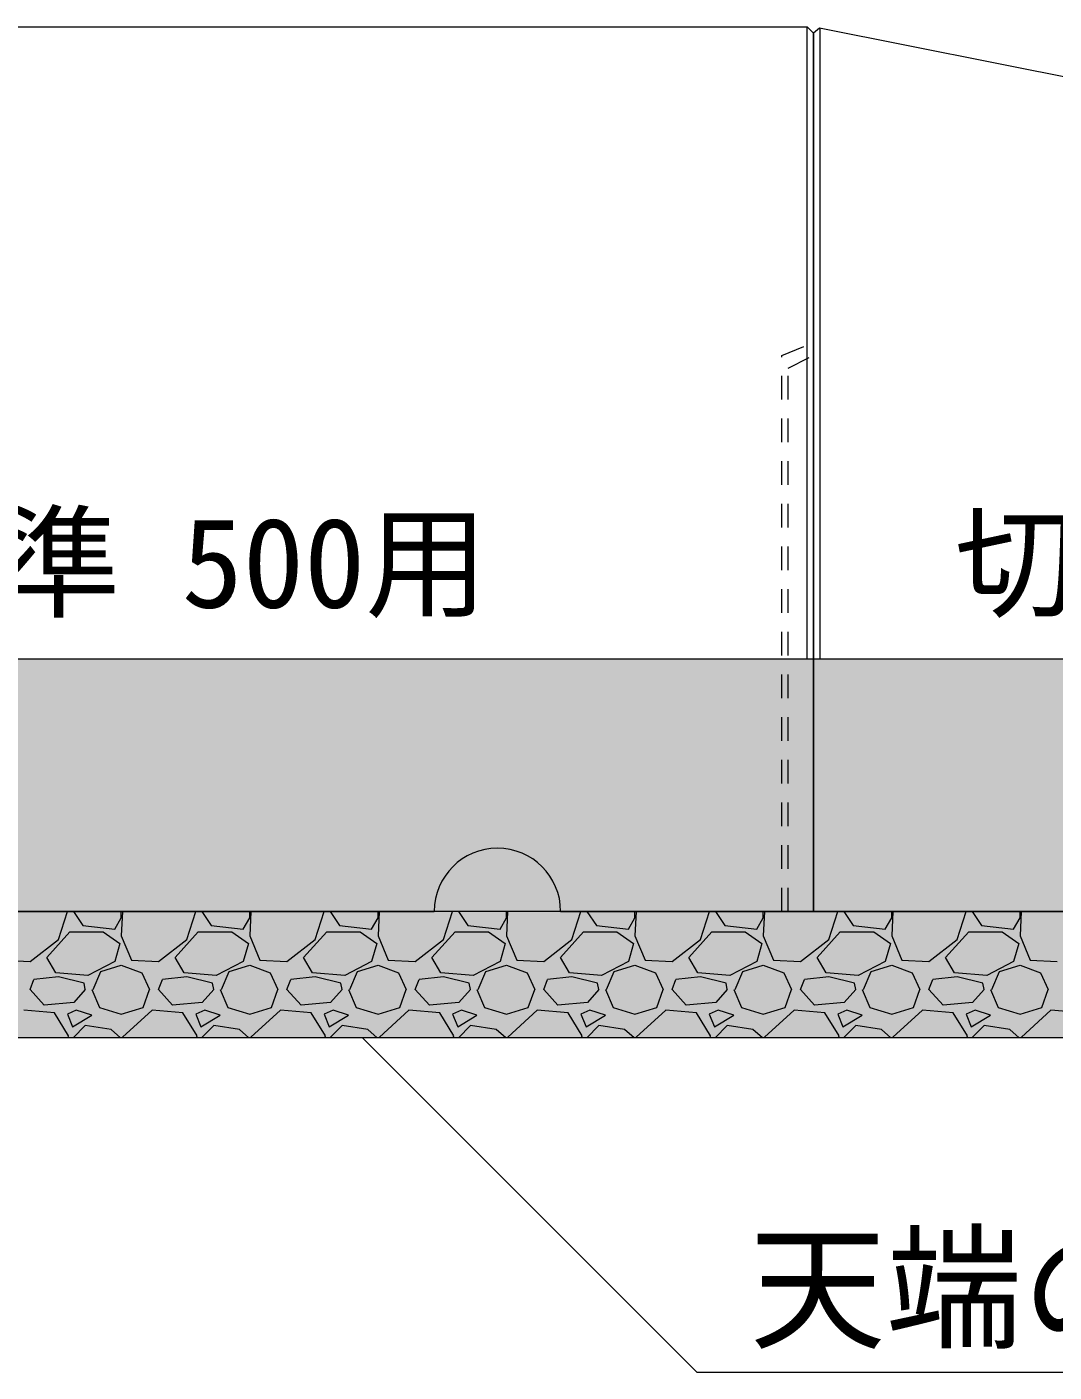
# Model space of a CAD drawing. Units: millimetres at full size; details may follow other scales. Extents: x 284 to 11284, y 191 to 9444.
# Drawn here: x 7132 to 7620, y 6013 to 6652 of the extents above; entities that cross this region are included whole.
import ezdxf
from ezdxf.enums import TextEntityAlignment as Align

# ---------------------------------------------------------------- set-up
doc = ezdxf.new("R2010")
doc.units = ezdxf.units.MM
doc.header["$LTSCALE"] = 15
doc.linetypes.add('USER2', pattern=[1.35, 0.75, -0.6])
for name, color, linetype, lineweight in [('0_2', 7, 'Continuous', 20), ('_0-0_', 7, 'Continuous', 13), ('寸法線', 7, 'Continuous', 9), ('本体', 2, 'Continuous', 20), ('ﾊｯﾁﾝｸﾞ', 7, 'Continuous', 5)]:
    doc.layers.add(name, color=color, linetype=linetype, lineweight=lineweight)
doc.styles.add('ＭＳ ゴシック', font='')
doc.styles.get('ＭＳ ゴシック').set_extended_font_data('MS Gothic')

# ---------------------------------------------------------------- blocks, each defined once
blk = doc.blocks.new('filled_arrow')
at = {"color": 0, "linetype": 'Continuous', "lineweight": -2}
blk.add_solid([(7.5, 1.25), (0, 0), (7.5, -1.25)], dxfattribs=at)

msp = doc.modelspace()

# ---------------------------------------------------------------- hatches: boundary and pattern name
at = {"layer": 'ﾊｯﾁﾝｸﾞ'}
msp.add_hatch(color=8, dxfattribs=at).paths.add_polyline_path([(6798.93, 6351.95), (6798.93, 6171.95), (9412.84, 6171.95), (9412.84, 6351.95)])

# ---------------------------------------------------------------- linework, layer by layer
at = {"layer": '0_2', "linetype": 'USER2'}
msp.add_line((6798.93, 6351.95), (9412.84, 6351.95), dxfattribs=at)
at = {"layer": '0_2'}
for p, q in [((9412.84, 6231.95), (6798.93, 6231.95)), ((9412.84, 6171.95), (6798.93, 6171.95))]:
    msp.add_line(p, q, dxfattribs=at)
at = {"layer": '寸法線'}
msp.add_lwpolyline([(7291.79, 6171.95), (7450.57, 6013.17), (9120.75, 6013.17)], dxfattribs=at)
at = {"layer": '本体'}
for p, q in [((6908.89, 6651.95), (7502.89, 6651.95)), ((7505.89, 6648.95), (7502.89, 6651.95)), ((7508.83, 6651.36), (7505.89, 6648.95)), ((8102.94, 6532.54), (7508.83, 6651.36)), ((7505.89, 6648.95), (7505.89, 6231.95)), ((7505.89, 6231.95), (7505.89, 6648.95)), ((7085.89, 6231.95), (7325.89, 6231.95)), ((7385.88, 6231.95), (7505.89, 6231.95)), ((7505.89, 6231.95), (7643.89, 6231.95)), ((7517.89, 6231.95), (7565.89, 6231.95))]:
    msp.add_line(p, q, dxfattribs=at)
at = {"layer": '本体', "lineweight": 5}
for p, q in [((7502.89, 6351.95), (7502.89, 6651.95)), ((7508.89, 6651.35), (7508.89, 6351.95))]:
    msp.add_line(p, q, dxfattribs=at)
at = {"layer": '本体', "linetype": 'USER2', "lineweight": 9}
for p, q in [((7490.89, 6495.95), (7505.89, 6501.95)), ((7490.89, 6231.95), (7490.89, 6495.95)), ((7493.89, 6489.95), (7505.89, 6495.95)), ((7493.89, 6231.95), (7493.89, 6489.95))]:
    msp.add_line(p, q, dxfattribs=at)
at = {"layer": '本体', "lineweight": 15}
for p, q in [((6905.89, 6351.95), (7505.89, 6351.95)), ((7505.89, 6351.95), (8105.89, 6351.95))]:
    msp.add_line(p, q, dxfattribs=at)
msp.add_arc((7355.89, 6231.95), 30, 0, 180, dxfattribs=at)
at = {"layer": 'ﾊｯﾁﾝｸﾞ'}
for p, q in [((7147.43, 6218.57), (7151.71, 6231.95)), ((7154.56, 6231.95), (7159.01, 6225.28)), ((7174.25, 6223.45), (7177.3, 6228.93)), ((7177.85, 6231.95), (7177.3, 6220.4)), ((7177.3, 6228.93), (7177.3, 6231.95)), ((7208.39, 6218.57), (7212.67, 6231.95)), ((7215.52, 6231.95), (7219.97, 6225.28)), ((7235.21, 6223.45), (7238.26, 6228.93)), ((7238.81, 6231.95), (7238.26, 6220.4)), ((7238.26, 6228.93), (7238.26, 6231.95)), ((7269.35, 6218.57), (7273.63, 6231.95)), ((7276.48, 6231.95), (7280.93, 6225.28)), ((7296.17, 6223.45), (7299.22, 6228.93)), ((7299.77, 6231.95), (7299.22, 6220.4)), ((7299.22, 6228.93), (7299.22, 6231.95)), ((7330.31, 6218.57), (7334.59, 6231.95)), ((7337.44, 6231.95), (7341.89, 6225.28)), ((7357.13, 6223.45), (7360.18, 6228.93)), ((7360.73, 6231.95), (7360.18, 6220.4)), ((7360.18, 6228.93), (7360.18, 6231.95)), ((7391.27, 6218.57), (7395.55, 6231.95)), ((7398.4, 6231.95), (7402.85, 6225.28)), ((7418.09, 6223.45), (7421.14, 6228.93)), ((7421.69, 6231.95), (7421.14, 6220.4)), ((7421.14, 6228.93), (7421.14, 6231.95)), ((7452.23, 6218.57), (7456.51, 6231.95)), ((7459.36, 6231.95), (7463.81, 6225.28)), ((7479.05, 6223.45), (7482.1, 6228.93)), ((7482.65, 6231.95), (7482.1, 6220.4)), ((7482.1, 6228.93), (7482.1, 6231.95)), ((7513.19, 6218.57), (7517.47, 6231.95)), ((7520.32, 6231.95), (7524.77, 6225.28)), ((7540.01, 6223.45), (7543.06, 6228.93)), ((7543.61, 6231.95), (7543.06, 6220.4)), ((7543.06, 6228.93), (7543.06, 6231.95)), ((7574.15, 6218.57), (7578.43, 6231.95)), ((7581.28, 6231.95), (7585.73, 6225.28)), ((7600.97, 6223.45), (7604.02, 6228.93)), ((7604.57, 6231.95), (7604.02, 6220.4)), ((7604.02, 6228.93), (7604.02, 6231.95)), ((7141.94, 6210.04), (7152.91, 6222.23)), ((7152.91, 6222.23), (7168.76, 6222.23)), ((7159.01, 6225.28), (7174.25, 6223.45)), ((7168.76, 6222.23), (7176.69, 6216.74)), ((7202.9, 6210.04), (7213.87, 6222.23)), ((7213.87, 6222.23), (7229.72, 6222.23)), ((7219.97, 6225.28), (7235.21, 6223.45)), ((7229.72, 6222.23), (7237.65, 6216.74)), ((7263.86, 6210.04), (7274.83, 6222.23)), ((7274.83, 6222.23), (7290.68, 6222.23)), ((7280.93, 6225.28), (7296.17, 6223.45)), ((7290.68, 6222.23), (7298.61, 6216.74)), ((7324.82, 6210.04), (7335.79, 6222.23)), ((7335.79, 6222.23), (7351.64, 6222.23)), ((7341.89, 6225.28), (7357.13, 6223.45)), ((7351.64, 6222.23), (7359.57, 6216.74)), ((7385.78, 6210.04), (7396.75, 6222.23)), ((7396.75, 6222.23), (7412.6, 6222.23)), ((7402.85, 6225.28), (7418.09, 6223.45)), ((7412.6, 6222.23), (7420.53, 6216.74)), ((7446.74, 6210.04), (7457.71, 6222.23)), ((7457.71, 6222.23), (7473.56, 6222.23)), ((7463.81, 6225.28), (7479.05, 6223.45)), ((7473.56, 6222.23), (7481.49, 6216.74)), ((7507.7, 6210.04), (7518.67, 6222.23)), ((7518.67, 6222.23), (7534.52, 6222.23)), ((7524.77, 6225.28), (7540.01, 6223.45)), ((7534.52, 6222.23), (7542.45, 6216.74)), ((7568.66, 6210.04), (7579.63, 6222.23)), ((7579.63, 6222.23), (7595.48, 6222.23)), ((7585.73, 6225.28), (7600.97, 6223.45)), ((7595.48, 6222.23), (7603.41, 6216.74)), ((7134.02, 6208.21), (7147.43, 6218.57)), ((7176.69, 6216.74), (7174.25, 6208.21)), ((7177.3, 6220.4), (7182.17, 6208.82)), ((7194.98, 6208.21), (7208.39, 6218.57)), ((7237.65, 6216.74), (7235.21, 6208.21)), ((7238.26, 6220.4), (7243.13, 6208.82)), ((7255.94, 6208.21), (7269.35, 6218.57)), ((7298.61, 6216.74), (7296.17, 6208.21)), ((7299.22, 6220.4), (7304.09, 6208.82)), ((7316.9, 6208.21), (7330.31, 6218.57)), ((7359.57, 6216.74), (7357.13, 6208.21)), ((7360.18, 6220.4), (7365.05, 6208.82)), ((7377.86, 6208.21), (7391.27, 6218.57)), ((7420.53, 6216.74), (7418.09, 6208.21)), ((7421.14, 6220.4), (7426.01, 6208.82)), ((7438.82, 6208.21), (7452.23, 6218.57)), ((7481.49, 6216.74), (7479.05, 6208.21)), ((7482.1, 6220.4), (7486.97, 6208.82)), ((7499.78, 6208.21), (7513.19, 6218.57)), ((7542.45, 6216.74), (7540.01, 6208.21)), ((7543.06, 6220.4), (7547.93, 6208.82)), ((7560.74, 6208.21), (7574.15, 6218.57)), ((7603.41, 6216.74), (7600.97, 6208.21)), ((7604.02, 6220.4), (7608.89, 6208.82)), ((7146.21, 6202.72), (7141.94, 6210.04)), ((7207.17, 6202.72), (7202.9, 6210.04)), ((7268.13, 6202.72), (7263.86, 6210.04)), ((7329.09, 6202.72), (7324.82, 6210.04)), ((7390.05, 6202.72), (7385.78, 6210.04)), ((7451.01, 6202.72), (7446.74, 6210.04)), ((7511.97, 6202.72), (7507.7, 6210.04)), ((7572.93, 6202.72), (7568.66, 6210.04)), ((7121.21, 6208.82), (7134.02, 6208.21)), ((7161.45, 6201.5), (7146.21, 6202.72)), ((7174.25, 6208.21), (7161.45, 6201.5)), ((7163.89, 6194.8), (7167.54, 6203.33)), ((7167.54, 6203.33), (7177.3, 6206.38)), ((7177.3, 6206.38), (7187.05, 6202.72)), ((7182.17, 6208.82), (7194.98, 6208.21)), ((7187.05, 6202.72), (7190.71, 6194.8)), ((7222.41, 6201.5), (7207.17, 6202.72)), ((7235.21, 6208.21), (7222.41, 6201.5)), ((7224.85, 6194.8), (7228.5, 6203.33)), ((7228.5, 6203.33), (7238.26, 6206.38)), ((7238.26, 6206.38), (7248.01, 6202.72)), ((7243.13, 6208.82), (7255.94, 6208.21)), ((7248.01, 6202.72), (7251.67, 6194.8)), ((7283.37, 6201.5), (7268.13, 6202.72)), ((7296.17, 6208.21), (7283.37, 6201.5)), ((7285.81, 6194.8), (7289.46, 6203.33)), ((7289.46, 6203.33), (7299.22, 6206.38)), ((7299.22, 6206.38), (7308.97, 6202.72)), ((7304.09, 6208.82), (7316.9, 6208.21)), ((7308.97, 6202.72), (7312.63, 6194.8)), ((7344.33, 6201.5), (7329.09, 6202.72)), ((7357.13, 6208.21), (7344.33, 6201.5)), ((7346.77, 6194.8), (7350.42, 6203.33)), ((7350.42, 6203.33), (7360.18, 6206.38)), ((7360.18, 6206.38), (7369.93, 6202.72)), ((7365.05, 6208.82), (7377.86, 6208.21)), ((7369.93, 6202.72), (7373.59, 6194.8)), ((7405.29, 6201.5), (7390.05, 6202.72)), ((7418.09, 6208.21), (7405.29, 6201.5)), ((7407.73, 6194.8), (7411.38, 6203.33)), ((7411.38, 6203.33), (7421.14, 6206.38)), ((7421.14, 6206.38), (7430.89, 6202.72)), ((7426.01, 6208.82), (7438.82, 6208.21)), ((7430.89, 6202.72), (7434.55, 6194.8)), ((7466.25, 6201.5), (7451.01, 6202.72)), ((7479.05, 6208.21), (7466.25, 6201.5)), ((7468.69, 6194.8), (7472.34, 6203.33)), ((7472.34, 6203.33), (7482.1, 6206.38)), ((7482.1, 6206.38), (7491.85, 6202.72)), ((7486.97, 6208.82), (7499.78, 6208.21)), ((7491.85, 6202.72), (7495.51, 6194.8)), ((7527.21, 6201.5), (7511.97, 6202.72)), ((7540.01, 6208.21), (7527.21, 6201.5)), ((7529.65, 6194.8), (7533.3, 6203.33)), ((7533.3, 6203.33), (7543.06, 6206.38)), ((7543.06, 6206.38), (7552.81, 6202.72)), ((7547.93, 6208.82), (7560.74, 6208.21)), ((7552.81, 6202.72), (7556.47, 6194.8)), ((7588.17, 6201.5), (7572.93, 6202.72)), ((7600.97, 6208.21), (7588.17, 6201.5)), ((7590.61, 6194.8), (7594.26, 6203.33)), ((7594.26, 6203.33), (7604.02, 6206.38)), ((7604.02, 6206.38), (7613.77, 6202.72)), ((7608.89, 6208.82), (7621.7, 6208.21)), ((7613.77, 6202.72), (7617.43, 6194.8)), ((7134.02, 6194.8), (7135.84, 6199.67)), ((7147.43, 6200.89), (7135.84, 6199.67)), ((7159.62, 6197.84), (7147.43, 6200.89)), ((7160.23, 6194.8), (7159.62, 6197.84)), ((7194.98, 6194.8), (7196.8, 6199.67)), ((7208.39, 6200.89), (7196.8, 6199.67)), ((7220.58, 6197.84), (7208.39, 6200.89)), ((7221.19, 6194.8), (7220.58, 6197.84)), ((7255.94, 6194.8), (7257.76, 6199.67)), ((7269.35, 6200.89), (7257.76, 6199.67)), ((7281.54, 6197.84), (7269.35, 6200.89)), ((7282.15, 6194.8), (7281.54, 6197.84)), ((7316.9, 6194.8), (7318.72, 6199.67)), ((7330.31, 6200.89), (7318.72, 6199.67)), ((7342.5, 6197.84), (7330.31, 6200.89)), ((7343.11, 6194.8), (7342.5, 6197.84)), ((7377.86, 6194.8), (7379.68, 6199.67)), ((7391.27, 6200.89), (7379.68, 6199.67)), ((7403.46, 6197.84), (7391.27, 6200.89)), ((7404.07, 6194.8), (7403.46, 6197.84)), ((7438.82, 6194.8), (7440.64, 6199.67)), ((7452.23, 6200.89), (7440.64, 6199.67)), ((7464.42, 6197.84), (7452.23, 6200.89)), ((7465.03, 6194.8), (7464.42, 6197.84)), ((7499.78, 6194.8), (7501.6, 6199.67)), ((7513.19, 6200.89), (7501.6, 6199.67)), ((7525.38, 6197.84), (7513.19, 6200.89)), ((7525.99, 6194.8), (7525.38, 6197.84)), ((7560.74, 6194.8), (7562.56, 6199.67)), ((7574.15, 6200.89), (7562.56, 6199.67)), ((7586.34, 6197.84), (7574.15, 6200.89)), ((7586.95, 6194.8), (7586.34, 6197.84)), ((7140.72, 6187.48), (7134.02, 6194.8)), ((7160.23, 6194.8), (7154.74, 6188.7)), ((7163.28, 6194.8), (7166.93, 6186.26)), ((7187.66, 6186.26), (7190.71, 6194.8)), ((7201.68, 6187.48), (7194.98, 6194.8)), ((7221.19, 6194.8), (7215.7, 6188.7)), ((7224.24, 6194.8), (7227.89, 6186.26)), ((7248.62, 6186.26), (7251.67, 6194.8)), ((7262.64, 6187.48), (7255.94, 6194.8)), ((7282.15, 6194.8), (7276.66, 6188.7)), ((7285.2, 6194.8), (7288.85, 6186.26)), ((7309.58, 6186.26), (7312.63, 6194.8)), ((7323.6, 6187.48), (7316.9, 6194.8)), ((7343.11, 6194.8), (7337.62, 6188.7)), ((7346.16, 6194.8), (7349.81, 6186.26)), ((7370.54, 6186.26), (7373.59, 6194.8)), ((7384.56, 6187.48), (7377.86, 6194.8)), ((7404.07, 6194.8), (7398.58, 6188.7)), ((7407.12, 6194.8), (7410.77, 6186.26)), ((7431.5, 6186.26), (7434.55, 6194.8)), ((7445.52, 6187.48), (7438.82, 6194.8)), ((7465.03, 6194.8), (7459.54, 6188.7)), ((7468.08, 6194.8), (7471.73, 6186.26)), ((7492.46, 6186.26), (7495.51, 6194.8)), ((7506.48, 6187.48), (7499.78, 6194.8)), ((7525.99, 6194.8), (7520.5, 6188.7)), ((7529.04, 6194.8), (7532.69, 6186.26)), ((7553.42, 6186.26), (7556.47, 6194.8)), ((7567.44, 6187.48), (7560.74, 6194.8)), ((7586.95, 6194.8), (7581.46, 6188.7)), ((7590, 6194.8), (7593.65, 6186.26)), ((7614.38, 6186.26), (7617.43, 6194.8)), ((7145.6, 6183.82), (7130.97, 6185.04)), ((7154.74, 6188.7), (7140.72, 6187.48)), ((7152.3, 6172.85), (7145.6, 6183.82)), ((7155.96, 6185.04), (7151.69, 6183.21)), ((7163.28, 6182.6), (7155.96, 6185.04)), ((7166.93, 6186.26), (7177.3, 6183.21)), ((7177.3, 6183.21), (7187.66, 6186.26)), ((7191.93, 6185.04), (7177.91, 6172.24)), ((7206.56, 6183.82), (7191.93, 6185.04)), ((7215.7, 6188.7), (7201.68, 6187.48)), ((7213.26, 6172.85), (7206.56, 6183.82)), ((7216.92, 6185.04), (7212.65, 6183.21)), ((7224.24, 6182.6), (7216.92, 6185.04)), ((7227.89, 6186.26), (7238.26, 6183.21)), ((7238.26, 6183.21), (7248.62, 6186.26)), ((7252.89, 6185.04), (7238.87, 6172.24)), ((7267.52, 6183.82), (7252.89, 6185.04)), ((7276.66, 6188.7), (7262.64, 6187.48)), ((7274.22, 6172.85), (7267.52, 6183.82)), ((7277.88, 6185.04), (7273.61, 6183.21)), ((7285.2, 6182.6), (7277.88, 6185.04)), ((7288.85, 6186.26), (7299.22, 6183.21)), ((7299.22, 6183.21), (7309.58, 6186.26)), ((7313.85, 6185.04), (7299.83, 6172.24)), ((7328.48, 6183.82), (7313.85, 6185.04)), ((7337.62, 6188.7), (7323.6, 6187.48)), ((7335.18, 6172.85), (7328.48, 6183.82)), ((7338.84, 6185.04), (7334.57, 6183.21)), ((7346.16, 6182.6), (7338.84, 6185.04)), ((7349.81, 6186.26), (7360.18, 6183.21)), ((7360.18, 6183.21), (7370.54, 6186.26)), ((7374.81, 6185.04), (7360.79, 6172.24)), ((7389.44, 6183.82), (7374.81, 6185.04)), ((7398.58, 6188.7), (7384.56, 6187.48)), ((7396.14, 6172.85), (7389.44, 6183.82)), ((7399.8, 6185.04), (7395.53, 6183.21)), ((7407.12, 6182.6), (7399.8, 6185.04)), ((7410.77, 6186.26), (7421.14, 6183.21)), ((7421.14, 6183.21), (7431.5, 6186.26)), ((7435.77, 6185.04), (7421.75, 6172.24)), ((7450.4, 6183.82), (7435.77, 6185.04)), ((7459.54, 6188.7), (7445.52, 6187.48)), ((7457.1, 6172.85), (7450.4, 6183.82)), ((7460.76, 6185.04), (7456.49, 6183.21)), ((7468.08, 6182.6), (7460.76, 6185.04)), ((7471.73, 6186.26), (7482.1, 6183.21)), ((7482.1, 6183.21), (7492.46, 6186.26)), ((7496.73, 6185.04), (7482.71, 6172.24)), ((7511.36, 6183.82), (7496.73, 6185.04)), ((7520.5, 6188.7), (7506.48, 6187.48)), ((7518.06, 6172.85), (7511.36, 6183.82)), ((7521.72, 6185.04), (7517.45, 6183.21)), ((7529.04, 6182.6), (7521.72, 6185.04)), ((7532.69, 6186.26), (7543.06, 6183.21)), ((7543.06, 6183.21), (7553.42, 6186.26)), ((7557.69, 6185.04), (7543.67, 6172.24)), ((7572.32, 6183.82), (7557.69, 6185.04)), ((7581.46, 6188.7), (7567.44, 6187.48)), ((7579.02, 6172.85), (7572.32, 6183.82)), ((7582.68, 6185.04), (7578.41, 6183.21)), ((7590, 6182.6), (7582.68, 6185.04)), ((7593.65, 6186.26), (7604.02, 6183.21)), ((7604.02, 6183.21), (7614.38, 6186.26)), ((7618.65, 6185.04), (7604.63, 6172.24)), ((7633.28, 6183.82), (7618.65, 6185.04)), ((7151.69, 6183.21), (7154.13, 6177.12)), ((7154.13, 6177.12), (7163.28, 6182.6)), ((7160.23, 6177.73), (7154.45, 6171.95)), ((7172.42, 6175.9), (7160.23, 6177.73)), ((7212.65, 6183.21), (7215.09, 6177.12)), ((7215.09, 6177.12), (7224.24, 6182.6)), ((7221.19, 6177.73), (7215.41, 6171.95)), ((7233.38, 6175.9), (7221.19, 6177.73)), ((7273.61, 6183.21), (7276.05, 6177.12)), ((7276.05, 6177.12), (7285.2, 6182.6)), ((7282.15, 6177.73), (7276.37, 6171.95)), ((7294.34, 6175.9), (7282.15, 6177.73)), ((7334.57, 6183.21), (7337.01, 6177.12)), ((7337.01, 6177.12), (7346.16, 6182.6)), ((7343.11, 6177.73), (7337.33, 6171.95)), ((7355.3, 6175.9), (7343.11, 6177.73)), ((7395.53, 6183.21), (7397.97, 6177.12)), ((7397.97, 6177.12), (7407.12, 6182.6)), ((7404.07, 6177.73), (7398.29, 6171.95)), ((7416.26, 6175.9), (7404.07, 6177.73)), ((7456.49, 6183.21), (7458.93, 6177.12)), ((7458.93, 6177.12), (7468.08, 6182.6)), ((7465.03, 6177.73), (7459.25, 6171.95)), ((7477.22, 6175.9), (7465.03, 6177.73)), ((7517.45, 6183.21), (7519.89, 6177.12)), ((7519.89, 6177.12), (7529.04, 6182.6)), ((7525.99, 6177.73), (7520.21, 6171.95)), ((7538.18, 6175.9), (7525.99, 6177.73)), ((7578.41, 6183.21), (7580.85, 6177.12)), ((7580.85, 6177.12), (7590, 6182.6)), ((7586.95, 6177.73), (7581.17, 6171.95)), ((7599.14, 6175.9), (7586.95, 6177.73)), ((7152.01, 6171.95), (7152.3, 6172.85)), ((7176.94, 6171.95), (7172.42, 6175.9)), ((7177.91, 6172.24), (7177.89, 6171.95)), ((7212.97, 6171.95), (7213.26, 6172.85)), ((7237.9, 6171.95), (7233.38, 6175.9)), ((7238.87, 6172.24), (7238.85, 6171.95)), ((7273.93, 6171.95), (7274.22, 6172.85)), ((7298.86, 6171.95), (7294.34, 6175.9)), ((7299.83, 6172.24), (7299.81, 6171.95)), ((7334.89, 6171.95), (7335.18, 6172.85)), ((7359.82, 6171.95), (7355.3, 6175.9)), ((7360.79, 6172.24), (7360.77, 6171.95)), ((7395.85, 6171.95), (7396.14, 6172.85)), ((7420.78, 6171.95), (7416.26, 6175.9)), ((7421.75, 6172.24), (7421.73, 6171.95)), ((7456.81, 6171.95), (7457.1, 6172.85)), ((7481.74, 6171.95), (7477.22, 6175.9)), ((7482.71, 6172.24), (7482.69, 6171.95)), ((7517.77, 6171.95), (7518.06, 6172.85)), ((7542.7, 6171.95), (7538.18, 6175.9)), ((7543.67, 6172.24), (7543.65, 6171.95)), ((7578.73, 6171.95), (7579.02, 6172.85)), ((7603.66, 6171.95), (7599.14, 6175.9)), ((7604.63, 6172.24), (7604.61, 6171.95))]:
    msp.add_line(p, q, dxfattribs=at)

# ---------------------------------------------------------------- block references
at = {"layer": '寸法線', "xscale": 0.173, "yscale": 0.173, "rotation": 315}
msp.add_blockref('filled_arrow', (7291.79, 6171.95), dxfattribs=at)

# ---------------------------------------------------------------- texts
at = {"layer": '_0-0_', "style": 'ＭＳ ゴシック'}
for s, p in [('標準 500用', (7205.89, 6363.34)), ('切下げ 500（左）', (7805.89, 6363.34))]:
    msp.add_text(s, height=42.72, dxfattribs=at).set_placement(p, align=Align.BOTTOM_CENTER)
at = {"layer": '寸法線', "style": 'ＭＳ ゴシック'}
msp.add_text('天端の勾配がある場合でも基礎をレベルで施行できます。', height=47.47, dxfattribs=at).set_placement((7475.57, 6076.97), align=Align.TOP_LEFT)

doc.saveas('drawing.dxf')
